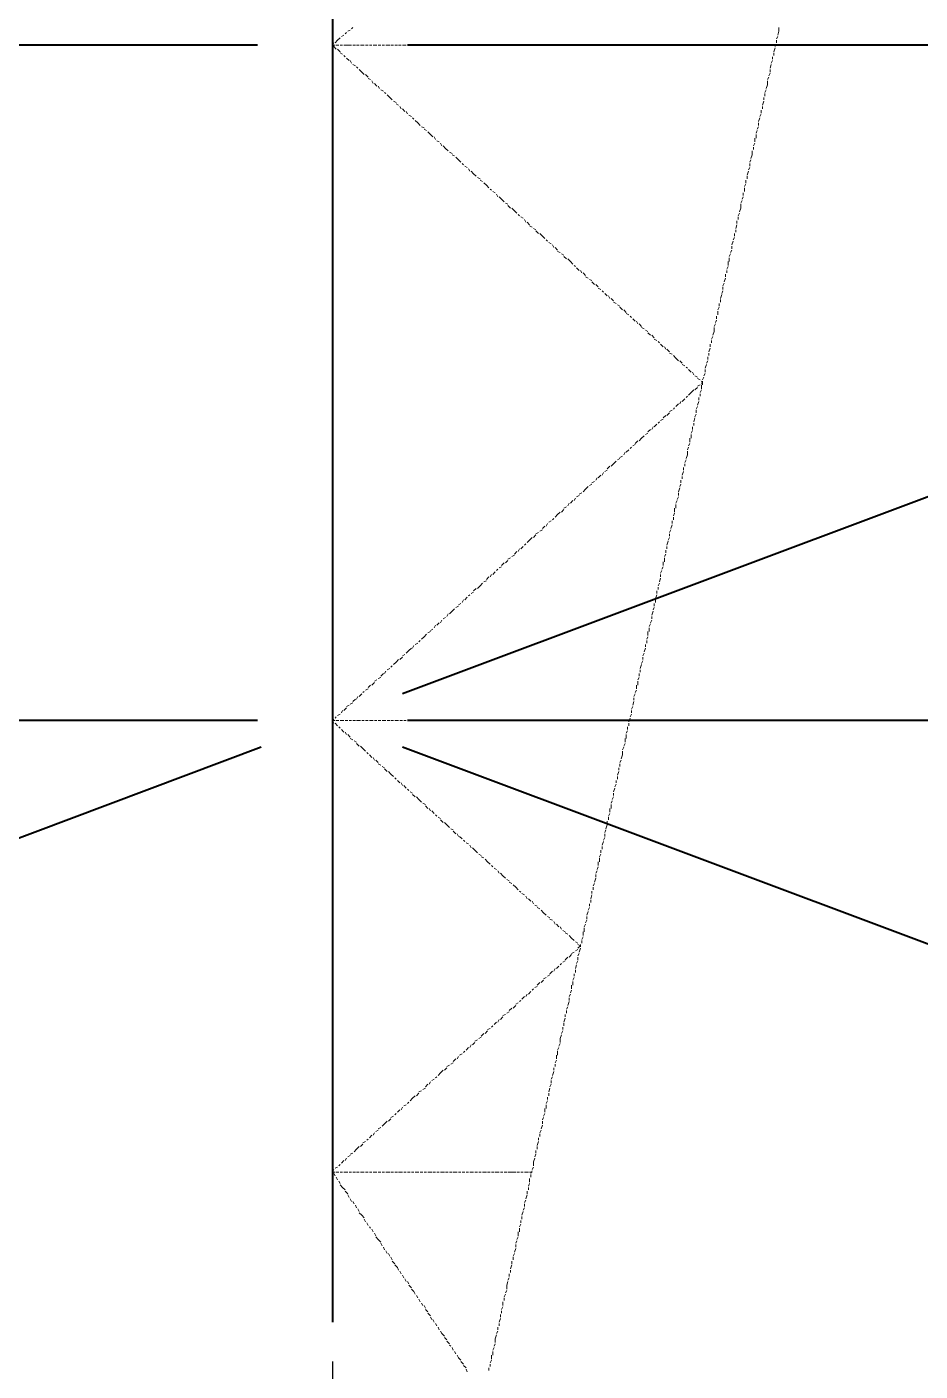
# Model space of a CAD drawing. Extents: x 0 to 604, y 0 to 420.
# Drawn here: x 344.74 to 359.6, y 309.4 to 331.78 of the extents above; entities that cross this region are included whole.
import ezdxf

# ---------------------------------------------------------------- set-up
doc = ezdxf.new("R2010")
doc.units = 0

msp = doc.modelspace()

# ---------------------------------------------------------------- linework, layer by layer
at = {"color": 7, "lineweight": 40}
for p, q in [((349.822, 397.743), (349.822, 310.219)), ((348.573, 331.47), (321.056, 331.47)), ((378.566, 331.47), (351.07, 331.47)), ((378.65, 331.047), (350.986, 320.675)), ((348.573, 320.23), (321.056, 320.23)), ((378.566, 320.23), (351.07, 320.23)), ((348.636, 319.786), (320.992, 309.414)), ((378.65, 309.414), (350.986, 319.786))]:
    msp.add_line(p, q, dxfattribs=at)
at = {"color": 7, "lineweight": 25}
for p, q in [((349.822, 333.565), (349.822, 313.563)), ((349.822, 312.081), (349.822, 311.065)), ((349.822, 309.562), (349.822, 296.164))]:
    msp.add_line(p, q, dxfattribs=at)
at = {"color": 7, "lineweight": 5}
for p, q in [((349.822, 331.809), (349.822, 331.745)), ((349.822, 331.724), (349.822, 331.682)), ((349.822, 331.661), (349.822, 331.618)), ((349.822, 331.597), (349.822, 331.533)), ((349.906, 331.555), (349.949, 331.597)), ((349.97, 331.618), (350.012, 331.639)), ((350.033, 331.661), (350.054, 331.682)), ((350.075, 331.703), (350.118, 331.724)), ((350.139, 331.745), (350.16, 331.766)), ((357.23, 331.618), (357.209, 331.576)), ((357.251, 331.703), (357.23, 331.639)), ((357.251, 331.766), (357.251, 331.703)), ((349.822, 331.47), (349.843, 331.512)), ((349.822, 331.512), (349.822, 331.47)), ((349.822, 331.47), (349.864, 331.47)), ((349.843, 331.449), (349.822, 331.47)), ((349.822, 331.449), (349.822, 331.406)), ((349.822, 331.385), (349.822, 331.343)), ((349.885, 331.406), (349.843, 331.449)), ((349.864, 331.512), (349.906, 331.555)), ((349.885, 331.47), (349.927, 331.47)), ((349.949, 331.364), (349.906, 331.406)), ((349.949, 331.47), (349.991, 331.47)), ((350.012, 331.47), (350.075, 331.47)), ((350.075, 331.47), (350.139, 331.47)), ((350.16, 331.47), (350.202, 331.47)), ((350.224, 331.47), (350.266, 331.47)), ((350.287, 331.47), (350.351, 331.47)), ((350.372, 331.47), (350.414, 331.47)), ((350.435, 331.47), (350.478, 331.47)), ((350.499, 331.47), (350.562, 331.47)), ((350.584, 331.47), (350.626, 331.47)), ((350.647, 331.47), (350.689, 331.47)), ((350.711, 331.47), (350.774, 331.47)), ((350.795, 331.47), (350.837, 331.47)), ((350.859, 331.47), (350.901, 331.47)), ((350.922, 331.47), (350.964, 331.47)), ((350.986, 331.47), (351.049, 331.47)), ((351.07, 331.47), (351.113, 331.47)), ((351.134, 331.47), (351.176, 331.47)), ((351.197, 331.47), (351.261, 331.47)), ((351.282, 331.47), (351.324, 331.47)), ((351.346, 331.47), (351.388, 331.47)), ((351.409, 331.47), (351.473, 331.47)), ((351.494, 331.47), (351.536, 331.47)), ((351.557, 331.47), (351.599, 331.47)), ((351.621, 331.47), (351.684, 331.47)), ((351.705, 331.47), (351.748, 331.47)), ((351.769, 331.47), (351.811, 331.47)), ((351.832, 331.47), (351.875, 331.47)), ((351.896, 331.47), (351.959, 331.47)), ((351.98, 331.47), (352.023, 331.47)), ((352.044, 331.47), (352.086, 331.47)), ((352.108, 331.47), (352.171, 331.47)), ((352.192, 331.47), (352.235, 331.47)), ((352.256, 331.47), (352.298, 331.47)), ((352.319, 331.47), (352.383, 331.47)), ((352.404, 331.47), (352.446, 331.47)), ((352.467, 331.47), (352.51, 331.47)), ((352.531, 331.47), (352.594, 331.47)), ((352.594, 331.47), (352.658, 331.47)), ((352.679, 331.47), (352.721, 331.47)), ((352.742, 331.47), (352.785, 331.47)), ((352.806, 331.47), (352.87, 331.47)), ((352.891, 331.47), (352.933, 331.47)), ((352.954, 331.47), (352.997, 331.47)), ((353.018, 331.47), (353.081, 331.47)), ((353.102, 331.47), (353.145, 331.47)), ((353.166, 331.47), (353.208, 331.47)), ((353.229, 331.47), (353.293, 331.47)), ((353.314, 331.47), (353.356, 331.47)), ((353.377, 331.47), (353.42, 331.47)), ((353.441, 331.47), (353.505, 331.47)), ((353.505, 331.47), (353.568, 331.47)), ((353.589, 331.47), (353.632, 331.47)), ((353.653, 331.47), (353.695, 331.47)), ((353.716, 331.47), (353.78, 331.47)), ((353.801, 331.47), (353.843, 331.47)), ((353.864, 331.47), (353.907, 331.47)), ((353.928, 331.47), (353.991, 331.47)), ((354.012, 331.47), (354.055, 331.47)), ((354.076, 331.47), (354.118, 331.47)), ((354.139, 331.47), (354.203, 331.47)), ((354.224, 331.47), (354.267, 331.47)), ((354.288, 331.47), (354.33, 331.47)), ((354.351, 331.47), (354.415, 331.47)), ((354.415, 331.47), (354.478, 331.47)), ((354.499, 331.47), (354.542, 331.47)), ((354.563, 331.47), (354.605, 331.47)), ((354.626, 331.47), (354.69, 331.47)), ((354.711, 331.47), (354.753, 331.47)), ((354.774, 331.47), (354.817, 331.47)), ((354.838, 331.47), (354.901, 331.47)), ((354.923, 331.47), (354.965, 331.47)), ((354.986, 331.47), (355.029, 331.47)), ((355.05, 331.47), (355.113, 331.47)), ((355.134, 331.47), (355.177, 331.47)), ((355.198, 331.47), (355.24, 331.47)), ((355.261, 331.47), (355.325, 331.47)), ((355.325, 331.47), (355.388, 331.47)), ((355.409, 331.47), (355.452, 331.47)), ((355.473, 331.47), (355.515, 331.47)), ((355.536, 331.47), (355.6, 331.47)), ((355.621, 331.47), (355.663, 331.47)), ((355.685, 331.47), (355.727, 331.47)), ((355.748, 331.47), (355.812, 331.47)), ((355.833, 331.47), (355.875, 331.47)), ((355.896, 331.47), (355.939, 331.47)), ((355.96, 331.47), (356.023, 331.47)), ((356.045, 331.47), (356.087, 331.47)), ((356.108, 331.47), (356.15, 331.47)), ((356.171, 331.47), (356.235, 331.47)), ((356.235, 331.47), (356.298, 331.47)), ((356.32, 331.47), (356.362, 331.47)), ((356.383, 331.47), (356.425, 331.47)), ((356.447, 331.47), (356.51, 331.47)), ((356.531, 331.47), (356.574, 331.47)), ((356.595, 331.47), (356.637, 331.47)), ((356.658, 331.47), (356.722, 331.47)), ((356.743, 331.47), (356.785, 331.47)), ((356.807, 331.47), (356.849, 331.47)), ((356.87, 331.47), (356.933, 331.47)), ((356.955, 331.47), (356.997, 331.47)), ((357.018, 331.47), (357.06, 331.47)), ((357.082, 331.47), (357.145, 331.47)), ((357.145, 331.47), (357.187, 331.47)), ((357.187, 331.428), (357.166, 331.364)), ((357.187, 331.491), (357.187, 331.449)), ((357.209, 331.555), (357.209, 331.512)), ((349.822, 331.322), (349.822, 331.258)), ((349.822, 331.237), (349.822, 331.195)), ((349.822, 331.174), (349.822, 331.131)), ((349.991, 331.322), (349.949, 331.343)), ((350.033, 331.279), (350.012, 331.301)), ((350.097, 331.216), (350.054, 331.258)), ((350.139, 331.174), (350.118, 331.216)), ((350.202, 331.131), (350.16, 331.152)), ((357.124, 331.152), (357.103, 331.089)), ((357.145, 331.216), (357.124, 331.174)), ((357.145, 331.279), (357.145, 331.237)), ((357.166, 331.343), (357.166, 331.301)), ((349.822, 331.11), (349.822, 331.047)), ((349.822, 331.026), (349.822, 330.983)), ((349.822, 330.962), (349.822, 330.92)), ((350.245, 331.089), (350.224, 331.11)), ((350.308, 331.026), (350.266, 331.068)), ((350.351, 330.983), (350.308, 331.026)), ((350.414, 330.941), (350.372, 330.983)), ((350.456, 330.899), (350.414, 330.92)), ((357.082, 330.941), (357.06, 330.899)), ((357.103, 331.004), (357.082, 330.962)), ((357.103, 331.068), (357.103, 331.026)), ((349.822, 330.899), (349.822, 330.835)), ((349.822, 330.814), (349.822, 330.771)), ((349.822, 330.75), (349.822, 330.708)), ((349.822, 330.687), (349.822, 330.623)), ((350.499, 330.835), (350.478, 330.877)), ((350.562, 330.793), (350.52, 330.835)), ((350.605, 330.75), (350.584, 330.793)), ((350.668, 330.708), (350.626, 330.729)), ((350.711, 330.666), (350.689, 330.687)), ((357.039, 330.729), (357.018, 330.687)), ((357.06, 330.814), (357.039, 330.75)), ((357.06, 330.877), (357.06, 330.814)), ((349.822, 330.602), (349.822, 330.56)), ((349.822, 330.539), (349.822, 330.496)), ((349.822, 330.475), (349.822, 330.433)), ((350.774, 330.602), (350.732, 330.644)), ((350.816, 330.56), (350.774, 330.602)), ((350.88, 330.517), (350.837, 330.539)), ((350.922, 330.475), (350.88, 330.496)), ((350.964, 330.412), (350.943, 330.454)), ((356.997, 330.539), (356.976, 330.475)), ((356.976, 330.454), (356.976, 330.412)), ((356.997, 330.602), (356.997, 330.56)), ((357.018, 330.666), (357.018, 330.623)), ((349.822, 330.412), (349.822, 330.348)), ((349.822, 330.327), (349.822, 330.285)), ((349.822, 330.264), (349.822, 330.221)), ((351.028, 330.369), (350.986, 330.412)), ((351.07, 330.327), (351.049, 330.369)), ((351.134, 330.285), (351.091, 330.306)), ((351.176, 330.242), (351.155, 330.264)), ((356.933, 330.264), (356.912, 330.2)), ((356.955, 330.327), (356.933, 330.285)), ((356.955, 330.39), (356.955, 330.348)), ((349.822, 330.2), (349.822, 330.137)), ((349.822, 330.115), (349.822, 330.073)), ((349.822, 330.052), (349.822, 330.009)), ((351.24, 330.179), (351.197, 330.221)), ((351.282, 330.137), (351.24, 330.179)), ((351.346, 330.094), (351.303, 330.115)), ((351.388, 330.052), (351.346, 330.073)), ((351.451, 329.988), (351.409, 330.031)), ((356.891, 330.052), (356.87, 330.009)), ((356.912, 330.115), (356.891, 330.073)), ((356.912, 330.179), (356.912, 330.137)), ((349.822, 329.988), (349.822, 329.925)), ((349.822, 329.904), (349.822, 329.861)), ((349.822, 329.84), (349.822, 329.798)), ((351.494, 329.946), (351.451, 329.988)), ((351.536, 329.904), (351.515, 329.946)), ((351.599, 329.861), (351.557, 329.882)), ((351.642, 329.798), (351.621, 329.84)), ((351.705, 329.755), (351.663, 329.798)), ((356.849, 329.84), (356.828, 329.798)), ((356.849, 329.925), (356.849, 329.861)), ((356.87, 329.988), (356.87, 329.925)), ((349.822, 329.777), (349.822, 329.713)), ((349.822, 329.692), (349.822, 329.65)), ((349.822, 329.628), (349.822, 329.586)), ((349.822, 329.565), (349.822, 329.523)), ((351.748, 329.713), (351.705, 329.755)), ((351.811, 329.671), (351.769, 329.692)), ((351.853, 329.628), (351.811, 329.65)), ((351.917, 329.565), (351.875, 329.607)), ((351.959, 329.523), (351.917, 329.565)), ((356.785, 329.565), (356.764, 329.523)), ((356.807, 329.65), (356.785, 329.586)), ((356.807, 329.713), (356.807, 329.65)), ((356.828, 329.777), (356.828, 329.734)), ((349.822, 329.502), (349.822, 329.438)), ((349.822, 329.417), (349.822, 329.375)), ((349.822, 329.353), (349.822, 329.311)), ((352.002, 329.48), (351.98, 329.502)), ((352.065, 329.438), (352.023, 329.459)), ((352.108, 329.375), (352.086, 329.417)), ((352.171, 329.332), (352.129, 329.375)), ((356.743, 329.375), (356.722, 329.311)), ((356.764, 329.438), (356.743, 329.396)), ((356.764, 329.502), (356.764, 329.459)), ((349.822, 329.29), (349.822, 329.226)), ((349.822, 329.205), (349.822, 329.163)), ((349.822, 329.142), (349.822, 329.099)), ((352.213, 329.29), (352.171, 329.332)), ((352.277, 329.247), (352.235, 329.269)), ((352.319, 329.205), (352.277, 329.226)), ((352.383, 329.142), (352.34, 329.184)), ((352.425, 329.099), (352.383, 329.142)), ((356.701, 329.163), (356.68, 329.12)), ((356.701, 329.226), (356.701, 329.184)), ((356.722, 329.29), (356.722, 329.247)), ((349.822, 329.078), (349.822, 329.015)), ((349.822, 328.993), (349.822, 328.951)), ((349.822, 328.93), (349.822, 328.888)), ((352.467, 329.057), (352.446, 329.078)), ((352.531, 329.015), (352.488, 329.036)), ((352.573, 328.951), (352.552, 328.993)), ((352.637, 328.909), (352.594, 328.951)), ((352.679, 328.866), (352.637, 328.909)), ((356.637, 328.888), (356.616, 328.845)), ((356.658, 328.951), (356.637, 328.909)), ((356.658, 329.015), (356.658, 328.972)), ((356.68, 329.099), (356.68, 329.036)), ((349.822, 328.866), (349.822, 328.803)), ((349.822, 328.782), (349.822, 328.74)), ((349.822, 328.718), (349.822, 328.676)), ((352.742, 328.824), (352.7, 328.845)), ((352.785, 328.761), (352.742, 328.803)), ((352.848, 328.718), (352.806, 328.761)), ((352.891, 328.676), (352.848, 328.718)), ((356.595, 328.676), (356.574, 328.634)), ((356.616, 328.761), (356.595, 328.697)), ((356.616, 328.824), (356.616, 328.761)), ((349.822, 328.655), (349.822, 328.613)), ((349.822, 328.591), (349.822, 328.528)), ((349.822, 328.507), (349.822, 328.464)), ((349.822, 328.443), (349.822, 328.401)), ((352.933, 328.634), (352.912, 328.655)), ((352.997, 328.591), (352.954, 328.613)), ((353.039, 328.528), (353.018, 328.57)), ((353.102, 328.485), (353.06, 328.528)), ((353.145, 328.443), (353.102, 328.464)), ((356.553, 328.485), (356.531, 328.422)), ((356.553, 328.549), (356.553, 328.507)), ((356.574, 328.613), (356.574, 328.57)), ((349.822, 328.38), (349.822, 328.316)), ((349.822, 328.295), (349.822, 328.253)), ((349.822, 328.231), (349.822, 328.189)), ((353.208, 328.401), (353.166, 328.422)), ((353.25, 328.337), (353.208, 328.38)), ((353.314, 328.295), (353.272, 328.337)), ((353.356, 328.253), (353.314, 328.295)), ((353.399, 328.21), (353.377, 328.231)), ((356.51, 328.274), (356.489, 328.231)), ((356.51, 328.337), (356.51, 328.295)), ((356.531, 328.401), (356.531, 328.358)), ((349.822, 328.168), (349.822, 328.104)), ((349.822, 328.083), (349.822, 328.041)), ((349.822, 328.02), (349.822, 327.978)), ((353.462, 328.168), (353.42, 328.189)), ((353.505, 328.104), (353.483, 328.147)), ((353.568, 328.062), (353.526, 328.104)), ((353.61, 328.02), (353.568, 328.041)), ((353.674, 327.978), (353.632, 327.999)), ((356.447, 327.999), (356.425, 327.956)), ((356.468, 328.062), (356.447, 328.02)), ((356.489, 328.21), (356.468, 328.147)), ((356.468, 328.126), (356.468, 328.083)), ((349.822, 327.956), (349.822, 327.893)), ((349.822, 327.872), (349.822, 327.829)), ((349.822, 327.808), (349.822, 327.766)), ((353.716, 327.914), (353.674, 327.956)), ((353.78, 327.872), (353.737, 327.914)), ((353.822, 327.829), (353.78, 327.872)), ((353.864, 327.787), (353.843, 327.808)), ((356.404, 327.787), (356.383, 327.745)), ((356.404, 327.872), (356.404, 327.808)), ((356.425, 327.935), (356.425, 327.872)), ((349.822, 327.745), (349.822, 327.702)), ((349.822, 327.681), (349.822, 327.618)), ((349.822, 327.596), (349.822, 327.554)), ((353.928, 327.724), (353.885, 327.766)), ((353.97, 327.681), (353.949, 327.724)), ((354.034, 327.639), (353.991, 327.681)), ((354.076, 327.596), (354.034, 327.618)), ((354.139, 327.554), (354.097, 327.575)), ((356.362, 327.596), (356.341, 327.533)), ((356.362, 327.66), (356.362, 327.618)), ((356.383, 327.724), (356.383, 327.681)), ((349.822, 327.533), (349.822, 327.491)), ((349.822, 327.469), (349.822, 327.406)), ((349.822, 327.385), (349.822, 327.342)), ((349.822, 327.321), (349.822, 327.279)), ((354.182, 327.491), (354.139, 327.533)), ((354.245, 327.448), (354.203, 327.491)), ((354.288, 327.406), (354.245, 327.427)), ((354.33, 327.364), (354.309, 327.385)), ((354.394, 327.3), (354.351, 327.342)), ((356.298, 327.321), (356.277, 327.258)), ((356.32, 327.385), (356.298, 327.342)), ((356.341, 327.512), (356.32, 327.469)), ((356.32, 327.448), (356.32, 327.406)), ((349.822, 327.258), (349.822, 327.194)), ((349.822, 327.173), (349.822, 327.131)), ((349.822, 327.11), (349.822, 327.067)), ((354.436, 327.258), (354.415, 327.3)), ((354.499, 327.216), (354.457, 327.258)), ((354.542, 327.173), (354.499, 327.194)), ((354.605, 327.131), (354.563, 327.152)), ((354.647, 327.067), (354.605, 327.11)), ((356.256, 327.11), (356.235, 327.067)), ((356.256, 327.173), (356.256, 327.131)), ((356.277, 327.237), (356.277, 327.194)), ((349.822, 327.046), (349.822, 326.983)), ((349.822, 326.961), (349.822, 326.919)), ((349.822, 326.898), (349.822, 326.856)), ((354.711, 327.025), (354.669, 327.067)), ((354.753, 326.983), (354.711, 327.004)), ((354.796, 326.94), (354.774, 326.961)), ((354.859, 326.877), (354.817, 326.919)), ((354.901, 326.834), (354.88, 326.877)), ((356.214, 326.898), (356.193, 326.856)), ((356.214, 326.961), (356.214, 326.919)), ((356.235, 327.046), (356.235, 326.983)), ((349.822, 326.834), (349.822, 326.792)), ((349.822, 326.771), (349.822, 326.707)), ((349.822, 326.686), (349.822, 326.644)), ((354.965, 326.792), (354.923, 326.834)), ((355.007, 326.75), (354.965, 326.771)), ((355.071, 326.707), (355.029, 326.729)), ((355.113, 326.644), (355.071, 326.686)), ((356.171, 326.707), (356.15, 326.644)), ((356.193, 326.834), (356.171, 326.792)), ((356.171, 326.771), (356.171, 326.707)), ((349.822, 326.623), (349.822, 326.58)), ((349.822, 326.559), (349.822, 326.496)), ((349.822, 326.475), (349.822, 326.432)), ((355.177, 326.602), (355.134, 326.644)), ((355.219, 326.559), (355.177, 326.58)), ((355.261, 326.517), (355.24, 326.538)), ((355.325, 326.454), (355.282, 326.496)), ((355.367, 326.411), (355.346, 326.454)), ((356.108, 326.432), (356.087, 326.369)), ((356.108, 326.496), (356.108, 326.454)), ((356.15, 326.623), (356.129, 326.58)), ((356.129, 326.559), (356.129, 326.517)), ((349.822, 326.411), (349.822, 326.369)), ((349.822, 326.348), (349.822, 326.284)), ((349.822, 326.263), (349.822, 326.221)), ((355.431, 326.369), (355.388, 326.411)), ((355.473, 326.327), (355.431, 326.348)), ((355.536, 326.263), (355.494, 326.305)), ((355.579, 326.221), (355.536, 326.263)), ((355.642, 326.178), (355.6, 326.221)), ((356.066, 326.221), (356.045, 326.178)), ((356.066, 326.284), (356.066, 326.242)), ((356.087, 326.348), (356.087, 326.305)), ((349.822, 326.199), (349.822, 326.157)), ((349.822, 326.136), (349.822, 326.072)), ((349.822, 326.051), (349.822, 326.009)), ((349.822, 325.988), (349.822, 325.945)), ((355.685, 326.136), (355.642, 326.157)), ((355.727, 326.094), (355.706, 326.115)), ((355.791, 326.03), (355.748, 326.072)), ((355.833, 325.988), (355.812, 326.03)), ((356.023, 326.009), (356.002, 325.967)), ((356.045, 326.157), (356.023, 326.094)), ((356.023, 326.072), (356.023, 326.03)), ((349.822, 325.924), (349.822, 325.882)), ((349.822, 325.861), (349.822, 325.797)), ((349.822, 325.776), (349.822, 325.734)), ((355.896, 325.945), (355.854, 325.967)), ((355.854, 325.734), (355.896, 325.776)), ((355.939, 325.903), (355.896, 325.924)), ((355.896, 325.797), (355.939, 325.818)), ((355.981, 325.861), (355.96, 325.882)), ((355.96, 325.84), (355.981, 325.861)), ((355.96, 325.818), (355.96, 325.755)), ((356.002, 325.945), (355.981, 325.903)), ((355.981, 325.882), (355.981, 325.818)), ((349.822, 325.713), (349.822, 325.67)), ((349.822, 325.649), (349.822, 325.586)), ((349.822, 325.565), (349.822, 325.522)), ((355.6, 325.501), (355.621, 325.543)), ((355.642, 325.543), (355.685, 325.586)), ((355.706, 325.607), (355.727, 325.628)), ((355.748, 325.649), (355.791, 325.692)), ((355.791, 325.692), (355.833, 325.734)), ((355.918, 325.543), (355.896, 325.48)), ((355.918, 325.607), (355.918, 325.565)), ((355.96, 325.734), (355.939, 325.692)), ((355.939, 325.67), (355.939, 325.628)), ((349.822, 325.501), (349.822, 325.459)), ((349.822, 325.437), (349.822, 325.374)), ((349.822, 325.353), (349.822, 325.31)), ((355.325, 325.268), (355.367, 325.31)), ((355.388, 325.31), (355.431, 325.353)), ((355.431, 325.374), (355.473, 325.395)), ((355.494, 325.416), (355.515, 325.437)), ((355.536, 325.459), (355.579, 325.501)), ((355.875, 325.332), (355.854, 325.289)), ((355.896, 325.459), (355.875, 325.416)), ((355.875, 325.395), (355.875, 325.353)), ((349.822, 325.289), (349.822, 325.247)), ((349.822, 325.226), (349.822, 325.162)), ((349.822, 325.141), (349.822, 325.099)), ((355.134, 325.078), (355.156, 325.12)), ((355.177, 325.12), (355.219, 325.162)), ((355.24, 325.183), (355.261, 325.205)), ((355.282, 325.226), (355.325, 325.247)), ((355.812, 325.12), (355.812, 325.078)), ((355.854, 325.268), (355.833, 325.205)), ((355.833, 325.183), (355.833, 325.141)), ((349.822, 325.078), (349.822, 325.035)), ((349.822, 325.014), (349.822, 324.972)), ((349.822, 324.951), (349.822, 324.887)), ((349.822, 324.866), (349.822, 324.824)), ((354.859, 324.845), (354.901, 324.887)), ((354.923, 324.887), (354.965, 324.93)), ((354.965, 324.93), (355.007, 324.972)), ((355.029, 324.993), (355.071, 325.014)), ((355.071, 325.035), (355.113, 325.078)), ((355.769, 324.93), (355.769, 324.866)), ((355.812, 325.057), (355.791, 325.014)), ((355.791, 324.993), (355.791, 324.93)), ((349.822, 324.803), (349.822, 324.76)), ((349.822, 324.739), (349.822, 324.675)), ((349.822, 324.654), (349.822, 324.612)), ((354.669, 324.654), (354.69, 324.697)), ((354.711, 324.697), (354.753, 324.739)), ((354.774, 324.76), (354.796, 324.781)), ((354.817, 324.803), (354.859, 324.824)), ((355.727, 324.654), (355.706, 324.591)), ((355.748, 324.781), (355.727, 324.739)), ((355.727, 324.718), (355.727, 324.654)), ((355.769, 324.845), (355.748, 324.803)), ((349.822, 324.591), (349.822, 324.548)), ((349.822, 324.527), (349.822, 324.464)), ((349.822, 324.443), (349.822, 324.4)), ((354.394, 324.421), (354.436, 324.464)), ((354.457, 324.464), (354.499, 324.506)), ((354.499, 324.506), (354.542, 324.548)), ((354.563, 324.57), (354.605, 324.591)), ((354.605, 324.612), (354.647, 324.633)), ((355.663, 324.443), (355.663, 324.4)), ((355.706, 324.57), (355.685, 324.527)), ((355.685, 324.506), (355.685, 324.464)), ((349.822, 324.379), (349.822, 324.337)), ((349.822, 324.316), (349.822, 324.252)), ((349.822, 324.231), (349.822, 324.189)), ((354.139, 324.189), (354.182, 324.21)), ((354.203, 324.231), (354.224, 324.273)), ((354.245, 324.273), (354.288, 324.316)), ((354.309, 324.316), (354.33, 324.358)), ((354.351, 324.379), (354.394, 324.4)), ((355.621, 324.231), (355.621, 324.189)), ((355.663, 324.379), (355.642, 324.316)), ((355.642, 324.295), (355.642, 324.252)), ((349.822, 324.168), (349.822, 324.125)), ((349.822, 324.104), (349.822, 324.062)), ((349.822, 324.041), (349.822, 323.977)), ((353.885, 323.956), (353.928, 323.977)), ((353.928, 323.998), (353.97, 324.019)), ((353.991, 324.041), (354.034, 324.083)), ((354.034, 324.083), (354.076, 324.125)), ((354.097, 324.146), (354.139, 324.168)), ((355.6, 324.104), (355.579, 324.041)), ((355.579, 324.019), (355.579, 323.977)), ((355.621, 324.168), (355.6, 324.125)), ((349.822, 323.956), (349.822, 323.913)), ((349.822, 323.892), (349.822, 323.85)), ((349.822, 323.829), (349.822, 323.765)), ((349.822, 323.744), (349.822, 323.702)), ((353.632, 323.702), (353.674, 323.744)), ((353.674, 323.765), (353.716, 323.786)), ((353.737, 323.808), (353.759, 323.85)), ((353.78, 323.85), (353.822, 323.892)), ((353.843, 323.892), (353.864, 323.935)), ((355.515, 323.765), (355.515, 323.702)), ((355.558, 323.892), (355.536, 323.85)), ((355.536, 323.829), (355.536, 323.765)), ((355.579, 323.956), (355.558, 323.913)), ((349.822, 323.681), (349.822, 323.638)), ((349.822, 323.617), (349.822, 323.554)), ((349.822, 323.533), (349.822, 323.49)), ((353.42, 323.533), (353.462, 323.554)), ((353.483, 323.575), (353.505, 323.596)), ((353.526, 323.617), (353.568, 323.659)), ((353.568, 323.659), (353.61, 323.702)), ((355.473, 323.554), (355.473, 323.511)), ((355.515, 323.681), (355.494, 323.638)), ((355.494, 323.617), (355.494, 323.575)), ((349.822, 323.469), (349.822, 323.427)), ((349.822, 323.406), (349.822, 323.342)), ((349.822, 323.321), (349.822, 323.279)), ((353.166, 323.279), (353.208, 323.321)), ((353.208, 323.342), (353.25, 323.363)), ((353.272, 323.384), (353.314, 323.406)), ((353.314, 323.427), (353.356, 323.469)), ((353.377, 323.469), (353.399, 323.511)), ((355.452, 323.406), (355.431, 323.363)), ((355.431, 323.342), (355.431, 323.3)), ((355.473, 323.49), (355.452, 323.427)), ((349.822, 323.257), (349.822, 323.215)), ((349.822, 323.194), (349.822, 323.151)), ((349.822, 323.13), (349.822, 323.067)), ((352.912, 323.046), (352.933, 323.088)), ((352.954, 323.088), (352.997, 323.13)), ((353.018, 323.151), (353.039, 323.173)), ((353.06, 323.194), (353.102, 323.236)), ((353.102, 323.236), (353.145, 323.279)), ((355.409, 323.215), (355.388, 323.151)), ((355.388, 323.13), (355.388, 323.088)), ((355.431, 323.279), (355.409, 323.236)), ((349.822, 323.046), (349.822, 323.003)), ((349.822, 322.982), (349.822, 322.94)), ((349.822, 322.919), (349.822, 322.855)), ((352.637, 322.813), (352.679, 322.855)), ((352.7, 322.855), (352.742, 322.897)), ((352.742, 322.919), (352.785, 322.94)), ((352.806, 322.961), (352.848, 322.982)), ((352.848, 323.003), (352.891, 323.046)), ((355.325, 322.876), (355.325, 322.813)), ((355.367, 323.003), (355.346, 322.961)), ((355.346, 322.94), (355.346, 322.876)), ((355.367, 323.067), (355.367, 323.024)), ((349.822, 322.834), (349.822, 322.792)), ((349.822, 322.771), (349.822, 322.728)), ((349.822, 322.707), (349.822, 322.644)), ((349.822, 322.622), (349.822, 322.58)), ((352.383, 322.58), (352.425, 322.622)), ((352.446, 322.622), (352.467, 322.665)), ((352.488, 322.665), (352.531, 322.707)), ((352.552, 322.728), (352.573, 322.749)), ((352.594, 322.771), (352.637, 322.792)), ((355.304, 322.728), (355.282, 322.686)), ((355.282, 322.665), (355.282, 322.622)), ((355.325, 322.792), (355.304, 322.749)), ((349.822, 322.559), (349.822, 322.517)), ((349.822, 322.495), (349.822, 322.432)), ((349.822, 322.411), (349.822, 322.368)), ((352.171, 322.389), (352.213, 322.432)), ((352.235, 322.432), (352.277, 322.474)), ((352.277, 322.474), (352.319, 322.517)), ((352.34, 322.538), (352.383, 322.559)), ((355.261, 322.517), (355.24, 322.474)), ((355.24, 322.453), (355.24, 322.411)), ((355.282, 322.601), (355.261, 322.538)), ((349.822, 322.347), (349.822, 322.305)), ((349.822, 322.284), (349.822, 322.241)), ((349.822, 322.22), (349.822, 322.157)), ((351.917, 322.157), (351.959, 322.178)), ((351.98, 322.199), (352.002, 322.241)), ((352.023, 322.241), (352.065, 322.284)), ((352.086, 322.305), (352.108, 322.326)), ((352.129, 322.347), (352.171, 322.368)), ((355.177, 322.178), (355.177, 322.135)), ((355.219, 322.326), (355.198, 322.262)), ((355.198, 322.241), (355.198, 322.199)), ((355.219, 322.389), (355.219, 322.347)), ((349.822, 322.135), (349.822, 322.093)), ((349.822, 322.072), (349.822, 322.03)), ((349.822, 322.009), (349.822, 321.945)), ((351.726, 321.966), (351.748, 322.009)), ((351.769, 322.009), (351.811, 322.051)), ((351.811, 322.051), (351.853, 322.093)), ((351.875, 322.114), (351.917, 322.135)), ((355.156, 322.051), (355.134, 321.987)), ((355.134, 321.966), (355.134, 321.924)), ((355.177, 322.114), (355.156, 322.072)), ((349.822, 321.924), (349.822, 321.882)), ((349.822, 321.86), (349.822, 321.818)), ((349.822, 321.797), (349.822, 321.733)), ((351.451, 321.733), (351.494, 321.755)), ((351.515, 321.776), (351.536, 321.818)), ((351.557, 321.818), (351.599, 321.86)), ((351.621, 321.86), (351.642, 321.903)), ((351.663, 321.924), (351.705, 321.945)), ((355.113, 321.839), (355.092, 321.797)), ((355.092, 321.776), (355.092, 321.712)), ((355.134, 321.903), (355.113, 321.86)), ((349.822, 321.712), (349.822, 321.67)), ((349.822, 321.649), (349.822, 321.606)), ((349.822, 321.585), (349.822, 321.522)), ((351.197, 321.5), (351.24, 321.522)), ((351.261, 321.543), (351.282, 321.564)), ((351.303, 321.585), (351.346, 321.627)), ((351.346, 321.627), (351.388, 321.67)), ((351.409, 321.691), (351.451, 321.712)), ((355.071, 321.627), (355.05, 321.585)), ((355.05, 321.564), (355.05, 321.522)), ((355.071, 321.712), (355.071, 321.649)), ((349.822, 321.5), (349.822, 321.458)), ((349.822, 321.437), (349.822, 321.395)), ((349.822, 321.373), (349.822, 321.331)), ((349.822, 321.31), (349.822, 321.247)), ((350.943, 321.247), (350.986, 321.289)), ((350.986, 321.31), (351.028, 321.331)), ((351.049, 321.352), (351.091, 321.395)), ((351.091, 321.395), (351.134, 321.437)), ((351.155, 321.437), (351.176, 321.479)), ((355.007, 321.352), (354.986, 321.31)), ((354.986, 321.289), (354.986, 321.247)), ((355.029, 321.437), (355.007, 321.373)), ((355.029, 321.5), (355.029, 321.458)), ((349.822, 321.225), (349.822, 321.183)), ((349.822, 321.162), (349.822, 321.12)), ((349.822, 321.098), (349.822, 321.035)), ((350.689, 321.014), (350.711, 321.056)), ((350.732, 321.077), (350.774, 321.098)), ((350.795, 321.12), (350.816, 321.141)), ((350.837, 321.162), (350.88, 321.204)), ((350.88, 321.204), (350.922, 321.247)), ((354.965, 321.162), (354.944, 321.098)), ((354.944, 321.077), (354.944, 321.035)), ((354.986, 321.225), (354.965, 321.183)), ((349.822, 321.014), (349.822, 320.971)), ((349.822, 320.95), (349.822, 320.908)), ((349.822, 320.887), (349.822, 320.823)), ((350.478, 320.823), (350.52, 320.865)), ((350.52, 320.887), (350.562, 320.908)), ((350.584, 320.929), (350.626, 320.95)), ((350.626, 320.971), (350.668, 321.014)), ((354.923, 320.95), (354.901, 320.908)), ((354.901, 320.887), (354.901, 320.823)), ((354.923, 321.014), (354.923, 320.971)), ((349.822, 320.802), (349.822, 320.76)), ((349.822, 320.738), (349.822, 320.696)), ((349.822, 320.675), (349.822, 320.611)), ((350.224, 320.59), (350.245, 320.633)), ((350.266, 320.633), (350.308, 320.675)), ((350.329, 320.696), (350.351, 320.717)), ((350.372, 320.738), (350.414, 320.76)), ((350.414, 320.781), (350.456, 320.823)), ((354.859, 320.675), (354.838, 320.633)), ((354.838, 320.611), (354.838, 320.569)), ((354.88, 320.738), (354.859, 320.696)), ((354.88, 320.823), (354.88, 320.76)), ((349.822, 320.59), (349.822, 320.548)), ((349.822, 320.527), (349.822, 320.485)), ((349.822, 320.463), (349.822, 320.421)), ((349.822, 320.4), (349.822, 320.336)), ((349.97, 320.358), (349.991, 320.4)), ((350.012, 320.4), (350.054, 320.442)), ((350.054, 320.463), (350.097, 320.485)), ((350.118, 320.506), (350.16, 320.527)), ((350.16, 320.548), (350.202, 320.59)), ((354.817, 320.463), (354.796, 320.421)), ((354.796, 320.4), (354.796, 320.358)), ((354.838, 320.548), (354.817, 320.485)), ((349.822, 320.315), (349.822, 320.273)), ((349.822, 320.23), (349.843, 320.252)), ((349.822, 320.252), (349.822, 320.209)), ((349.822, 320.23), (349.864, 320.23)), ((349.843, 320.188), (349.822, 320.23)), ((349.822, 320.188), (349.822, 320.125)), ((349.864, 320.273), (349.885, 320.294)), ((349.906, 320.146), (349.864, 320.188)), ((349.885, 320.23), (349.927, 320.23)), ((349.906, 320.315), (349.949, 320.336)), ((349.949, 320.23), (350.012, 320.23)), ((350.033, 320.23), (350.075, 320.23)), ((350.097, 320.23), (350.139, 320.23)), ((350.16, 320.23), (350.202, 320.23)), ((350.224, 320.23), (350.287, 320.23)), ((350.308, 320.23), (350.351, 320.23)), ((350.372, 320.23), (350.414, 320.23)), ((350.435, 320.23), (350.499, 320.23)), ((350.52, 320.23), (350.562, 320.23)), ((350.584, 320.23), (350.626, 320.23)), ((350.647, 320.23), (350.711, 320.23)), ((350.732, 320.23), (350.774, 320.23)), ((350.795, 320.23), (350.837, 320.23)), ((350.859, 320.23), (350.922, 320.23)), ((350.943, 320.23), (350.986, 320.23)), ((351.007, 320.23), (351.049, 320.23)), ((351.07, 320.23), (351.113, 320.23)), ((351.134, 320.23), (351.197, 320.23)), ((351.218, 320.23), (351.261, 320.23)), ((351.282, 320.23), (351.324, 320.23)), ((351.346, 320.23), (351.409, 320.23)), ((351.43, 320.23), (351.473, 320.23)), ((351.494, 320.23), (351.536, 320.23)), ((351.557, 320.23), (351.621, 320.23)), ((351.642, 320.23), (351.684, 320.23)), ((351.705, 320.23), (351.748, 320.23)), ((351.769, 320.23), (351.832, 320.23)), ((351.832, 320.23), (351.896, 320.23)), ((351.917, 320.23), (351.959, 320.23)), ((351.98, 320.23), (352.023, 320.23)), ((352.044, 320.23), (352.108, 320.23)), ((352.129, 320.23), (352.171, 320.23)), ((352.192, 320.23), (352.235, 320.23)), ((352.256, 320.23), (352.319, 320.23)), ((352.34, 320.23), (352.383, 320.23)), ((352.404, 320.23), (352.446, 320.23)), ((352.467, 320.23), (352.531, 320.23)), ((352.552, 320.23), (352.594, 320.23)), ((352.615, 320.23), (352.658, 320.23)), ((352.679, 320.23), (352.742, 320.23)), ((352.742, 320.23), (352.806, 320.23)), ((352.827, 320.23), (352.87, 320.23)), ((352.891, 320.23), (352.933, 320.23)), ((352.954, 320.23), (353.018, 320.23)), ((353.039, 320.23), (353.081, 320.23)), ((353.102, 320.23), (353.145, 320.23)), ((353.166, 320.23), (353.229, 320.23)), ((353.25, 320.23), (353.293, 320.23)), ((353.314, 320.23), (353.356, 320.23)), ((353.377, 320.23), (353.441, 320.23)), ((353.462, 320.23), (353.505, 320.23)), ((353.526, 320.23), (353.568, 320.23)), ((353.589, 320.23), (353.653, 320.23)), ((353.653, 320.23), (353.716, 320.23)), ((353.737, 320.23), (353.78, 320.23)), ((353.801, 320.23), (353.843, 320.23)), ((353.864, 320.23), (353.928, 320.23)), ((353.949, 320.23), (353.991, 320.23)), ((354.012, 320.23), (354.055, 320.23)), ((354.076, 320.23), (354.139, 320.23)), ((354.161, 320.23), (354.203, 320.23)), ((354.224, 320.23), (354.267, 320.23)), ((354.288, 320.23), (354.351, 320.23)), ((354.372, 320.23), (354.415, 320.23)), ((354.436, 320.23), (354.478, 320.23)), ((354.499, 320.23), (354.563, 320.23)), ((354.563, 320.23), (354.626, 320.23)), ((354.647, 320.23), (354.69, 320.23)), ((354.711, 320.23), (354.753, 320.23)), ((354.774, 320.273), (354.753, 320.209)), ((354.753, 320.188), (354.753, 320.146)), ((354.796, 320.336), (354.774, 320.294)), ((349.822, 320.103), (349.822, 320.061)), ((349.822, 320.04), (349.822, 319.998)), ((349.822, 319.976), (349.822, 319.913)), ((349.949, 320.103), (349.927, 320.125)), ((350.012, 320.04), (349.97, 320.082)), ((350.054, 319.998), (350.033, 320.04)), ((350.118, 319.955), (350.075, 319.998)), ((354.732, 320.061), (354.711, 320.019)), ((354.711, 319.998), (354.711, 319.934)), ((354.732, 320.125), (354.732, 320.082)), ((349.822, 319.892), (349.822, 319.849)), ((349.822, 319.828), (349.822, 319.786)), ((349.822, 319.765), (349.822, 319.701)), ((350.16, 319.913), (350.118, 319.934)), ((350.224, 319.871), (350.181, 319.892)), ((350.266, 319.807), (350.224, 319.849)), ((350.329, 319.765), (350.287, 319.807)), ((350.372, 319.723), (350.329, 319.765)), ((354.669, 319.786), (354.647, 319.744)), ((354.647, 319.723), (354.647, 319.659)), ((354.69, 319.849), (354.669, 319.807)), ((354.69, 319.934), (354.69, 319.871)), ((349.822, 319.68), (349.822, 319.638)), ((349.822, 319.617), (349.822, 319.574)), ((349.822, 319.553), (349.822, 319.511)), ((349.822, 319.49), (349.822, 319.426)), ((350.414, 319.68), (350.393, 319.701)), ((350.478, 319.617), (350.435, 319.659)), ((350.52, 319.574), (350.499, 319.617)), ((350.584, 319.532), (350.541, 319.574)), ((350.626, 319.49), (350.584, 319.511)), ((354.626, 319.574), (354.605, 319.532)), ((354.605, 319.511), (354.605, 319.468)), ((354.647, 319.659), (354.626, 319.596)), ((349.822, 319.405), (349.822, 319.363)), ((349.822, 319.341), (349.822, 319.299)), ((349.822, 319.278), (349.822, 319.214)), ((350.689, 319.447), (350.647, 319.468)), ((350.732, 319.384), (350.689, 319.426)), ((350.795, 319.341), (350.753, 319.384)), ((350.837, 319.299), (350.795, 319.341)), ((350.88, 319.257), (350.859, 319.278)), ((354.584, 319.384), (354.563, 319.32)), ((354.563, 319.299), (354.563, 319.257)), ((354.584, 319.447), (354.584, 319.405)), ((349.822, 319.193), (349.822, 319.151)), ((349.822, 319.13), (349.822, 319.087)), ((349.822, 319.066), (349.822, 319.003)), ((350.943, 319.193), (350.901, 319.236)), ((350.986, 319.151), (350.964, 319.193)), ((351.049, 319.109), (351.007, 319.151)), ((351.091, 319.066), (351.07, 319.087)), ((351.155, 319.024), (351.113, 319.045)), ((354.521, 319.109), (354.499, 319.045)), ((354.542, 319.172), (354.521, 319.13)), ((354.542, 319.236), (354.542, 319.193)), ((349.822, 318.982), (349.822, 318.939)), ((349.822, 318.918), (349.822, 318.876)), ((349.822, 318.855), (349.822, 318.791)), ((351.197, 318.961), (351.155, 319.003)), ((351.261, 318.918), (351.218, 318.961)), ((351.303, 318.876), (351.261, 318.918)), ((351.367, 318.834), (351.324, 318.855)), ((354.478, 318.897), (354.457, 318.855)), ((354.457, 318.834), (354.457, 318.77)), ((354.499, 318.961), (354.478, 318.918)), ((354.499, 319.024), (354.499, 318.982)), ((349.822, 318.77), (349.822, 318.728)), ((349.822, 318.706), (349.822, 318.664)), ((349.822, 318.643), (349.822, 318.601)), ((351.409, 318.77), (351.367, 318.812)), ((351.451, 318.728), (351.43, 318.77)), ((351.515, 318.685), (351.473, 318.728)), ((351.557, 318.643), (351.536, 318.664)), ((351.621, 318.601), (351.578, 318.622)), ((354.436, 318.685), (354.415, 318.643)), ((354.415, 318.622), (354.415, 318.579)), ((354.436, 318.77), (354.436, 318.706)), ((349.822, 318.579), (349.822, 318.516)), ((349.822, 318.495), (349.822, 318.452)), ((349.822, 318.431), (349.822, 318.389)), ((351.663, 318.537), (351.621, 318.579)), ((351.726, 318.495), (351.684, 318.537)), ((351.769, 318.452), (351.726, 318.495)), ((351.832, 318.41), (351.79, 318.431)), ((351.875, 318.347), (351.832, 318.389)), ((354.372, 318.41), (354.351, 318.368)), ((354.394, 318.495), (354.372, 318.431)), ((354.394, 318.558), (354.394, 318.516)), ((349.822, 318.368), (349.822, 318.304)), ((349.822, 318.283), (349.822, 318.241)), ((349.822, 318.22), (349.822, 318.177)), ((349.822, 318.156), (349.822, 318.093)), ((351.917, 318.304), (351.896, 318.347)), ((351.98, 318.262), (351.938, 318.304)), ((352.023, 318.22), (352.002, 318.241)), ((352.086, 318.177), (352.044, 318.199)), ((352.129, 318.114), (352.108, 318.156)), ((354.33, 318.22), (354.309, 318.156)), ((354.351, 318.283), (354.33, 318.241)), ((354.351, 318.347), (354.351, 318.304)), ((349.822, 318.072), (349.822, 318.029)), ((349.822, 318.008), (349.822, 317.966)), ((349.822, 317.944), (349.822, 317.881)), ((352.192, 318.072), (352.15, 318.114)), ((352.235, 318.029), (352.192, 318.072)), ((352.298, 317.987), (352.256, 318.008)), ((352.34, 317.944), (352.298, 317.966)), ((352.404, 317.881), (352.361, 317.923)), ((354.288, 318.008), (354.267, 317.966)), ((354.267, 317.944), (354.267, 317.881)), ((354.288, 318.072), (354.288, 318.029)), ((354.309, 318.135), (354.309, 318.093)), ((349.822, 317.86), (349.822, 317.817)), ((349.822, 317.796), (349.822, 317.754)), ((349.822, 317.733), (349.822, 317.69)), ((352.446, 317.839), (352.404, 317.881)), ((352.488, 317.796), (352.467, 317.817)), ((352.552, 317.754), (352.51, 317.775)), ((352.594, 317.69), (352.573, 317.733)), ((354.224, 317.733), (354.203, 317.69)), ((354.245, 317.796), (354.224, 317.754)), ((354.245, 317.881), (354.245, 317.817)), ((349.822, 317.669), (349.822, 317.606)), ((349.822, 317.585), (349.822, 317.542)), ((349.822, 317.521), (349.822, 317.479)), ((352.658, 317.648), (352.615, 317.69)), ((352.7, 317.606), (352.658, 317.648)), ((352.764, 317.563), (352.721, 317.585)), ((352.806, 317.521), (352.764, 317.542)), ((352.87, 317.458), (352.827, 317.5)), ((354.182, 317.521), (354.161, 317.479)), ((354.203, 317.606), (354.182, 317.542)), ((354.203, 317.669), (354.203, 317.627)), ((349.822, 317.458), (349.822, 317.394)), ((349.822, 317.373), (349.822, 317.331)), ((349.822, 317.31), (349.822, 317.267)), ((352.912, 317.415), (352.87, 317.458)), ((352.954, 317.373), (352.933, 317.394)), ((353.018, 317.331), (352.975, 317.352)), ((353.06, 317.267), (353.039, 317.31)), ((353.123, 317.225), (353.081, 317.267)), ((354.139, 317.331), (354.118, 317.267)), ((354.139, 317.394), (354.139, 317.352)), ((354.161, 317.458), (354.161, 317.415)), ((349.822, 317.246), (349.822, 317.183)), ((349.822, 317.161), (349.822, 317.119)), ((349.822, 317.098), (349.822, 317.055)), ((349.822, 317.034), (349.822, 316.971)), ((353.166, 317.183), (353.145, 317.225)), ((353.229, 317.14), (353.187, 317.161)), ((353.272, 317.098), (353.229, 317.119)), ((353.335, 317.034), (353.293, 317.077)), ((353.377, 316.992), (353.335, 317.034)), ((354.076, 317.055), (354.055, 316.992)), ((354.097, 317.119), (354.076, 317.077)), ((354.097, 317.183), (354.097, 317.14)), ((354.118, 317.246), (354.118, 317.204)), ((349.822, 316.95), (349.822, 316.907)), ((349.822, 316.886), (349.822, 316.844)), ((349.822, 316.823), (349.822, 316.78)), ((353.441, 316.95), (353.399, 316.971)), ((353.483, 316.907), (353.441, 316.928)), ((353.526, 316.844), (353.505, 316.886)), ((353.589, 316.801), (353.547, 316.844)), ((354.034, 316.844), (354.012, 316.801)), ((354.055, 316.907), (354.034, 316.865)), ((354.055, 316.971), (354.055, 316.928)), ((349.822, 316.759), (349.822, 316.696)), ((349.822, 316.675), (349.822, 316.632)), ((349.822, 316.611), (349.822, 316.569)), ((353.632, 316.759), (353.61, 316.801)), ((353.695, 316.717), (353.653, 316.738)), ((353.737, 316.675), (353.695, 316.696)), ((353.801, 316.611), (353.759, 316.653)), ((353.843, 316.569), (353.801, 316.611)), ((353.991, 316.632), (353.97, 316.59)), ((353.991, 316.717), (353.991, 316.653)), ((354.012, 316.78), (354.012, 316.717)), ((349.822, 316.548), (349.822, 316.484)), ((349.822, 316.463), (349.822, 316.42)), ((349.822, 316.399), (349.822, 316.357)), ((353.801, 316.357), (353.843, 316.378)), ((353.907, 316.526), (353.864, 316.548)), ((353.864, 316.399), (353.907, 316.42)), ((353.949, 316.484), (353.907, 316.505)), ((353.907, 316.442), (353.949, 316.484)), ((353.928, 316.357), (353.907, 316.315)), ((353.949, 316.442), (353.928, 316.378)), ((353.949, 316.505), (353.949, 316.463)), ((353.97, 316.569), (353.97, 316.526)), ((349.822, 316.336), (349.822, 316.272)), ((349.822, 316.251), (349.822, 316.209)), ((349.822, 316.188), (349.822, 316.145)), ((353.547, 316.103), (353.589, 316.145)), ((353.61, 316.166), (353.632, 316.188)), ((353.653, 316.209), (353.695, 316.23)), ((353.695, 316.251), (353.737, 316.293)), ((353.759, 316.293), (353.801, 316.336)), ((353.885, 316.166), (353.864, 316.103)), ((353.907, 316.23), (353.885, 316.188)), ((353.907, 316.293), (353.907, 316.251)), ((349.822, 316.124), (349.822, 316.061)), ((349.822, 316.039), (349.822, 315.997)), ((349.822, 315.976), (349.822, 315.934)), ((349.822, 315.913), (349.822, 315.87)), ((353.293, 315.87), (353.335, 315.913)), ((353.335, 315.934), (353.377, 315.955)), ((353.399, 315.976), (353.441, 315.997)), ((353.441, 316.018), (353.483, 316.061)), ((353.505, 316.061), (353.526, 316.103)), ((353.843, 315.955), (353.822, 315.913)), ((353.843, 316.018), (353.843, 315.976)), ((353.864, 316.082), (353.864, 316.039)), ((349.822, 315.849), (349.822, 315.786)), ((349.822, 315.764), (349.822, 315.722)), ((349.822, 315.701), (349.822, 315.658)), ((353.081, 315.68), (353.123, 315.722)), ((353.145, 315.743), (353.166, 315.764)), ((353.187, 315.786), (353.229, 315.807)), ((353.229, 315.828), (353.272, 315.87)), ((353.801, 315.743), (353.78, 315.701)), ((353.801, 315.828), (353.801, 315.764)), ((353.822, 315.891), (353.822, 315.828)), ((349.822, 315.637), (349.822, 315.574)), ((349.822, 315.553), (349.822, 315.51)), ((349.822, 315.489), (349.822, 315.447)), ((352.827, 315.447), (352.87, 315.489)), ((352.87, 315.51), (352.912, 315.531)), ((352.933, 315.553), (352.954, 315.574)), ((352.975, 315.595), (353.018, 315.637)), ((353.039, 315.637), (353.06, 315.68)), ((353.737, 315.468), (353.716, 315.426)), ((353.759, 315.553), (353.737, 315.489)), ((353.78, 315.68), (353.759, 315.637)), ((353.759, 315.616), (353.759, 315.574)), ((349.822, 315.426), (349.822, 315.362)), ((349.822, 315.341), (349.822, 315.299)), ((349.822, 315.277), (349.822, 315.235)), ((352.573, 315.214), (352.594, 315.256)), ((352.615, 315.256), (352.658, 315.299)), ((352.658, 315.32), (352.7, 315.341)), ((352.721, 315.362), (352.764, 315.383)), ((352.764, 315.404), (352.806, 315.447)), ((353.695, 315.277), (353.674, 315.214)), ((353.695, 315.341), (353.695, 315.299)), ((353.716, 315.404), (353.716, 315.362)), ((349.822, 315.214), (349.822, 315.151)), ((349.822, 315.129), (349.822, 315.087)), ((349.822, 315.066), (349.822, 315.024)), ((352.298, 314.981), (352.34, 315.024)), ((352.361, 315.024), (352.404, 315.066)), ((352.404, 315.087), (352.446, 315.108)), ((352.467, 315.129), (352.488, 315.151)), ((352.51, 315.172), (352.552, 315.214)), ((353.653, 315.066), (353.632, 315.024)), ((353.653, 315.129), (353.653, 315.087)), ((353.674, 315.193), (353.674, 315.151)), ((349.822, 315.002), (349.822, 314.96)), ((349.822, 314.939), (349.822, 314.875)), ((349.822, 314.854), (349.822, 314.812)), ((349.822, 314.791), (349.822, 314.748)), ((352.044, 314.748), (352.086, 314.791)), ((352.108, 314.791), (352.129, 314.833)), ((352.15, 314.833), (352.192, 314.875)), ((352.192, 314.896), (352.235, 314.918)), ((352.256, 314.939), (352.298, 314.96)), ((353.589, 314.791), (353.568, 314.748)), ((353.61, 314.854), (353.589, 314.812)), ((353.632, 315.002), (353.61, 314.939)), ((353.61, 314.939), (353.61, 314.875)), ((349.822, 314.727), (349.822, 314.664)), ((349.822, 314.642), (349.822, 314.6)), ((349.822, 314.579), (349.822, 314.537)), ((351.832, 314.558), (351.875, 314.6)), ((351.896, 314.6), (351.917, 314.642)), ((351.938, 314.664), (351.98, 314.685)), ((352.002, 314.706), (352.023, 314.727)), ((353.547, 314.579), (353.526, 314.537)), ((353.547, 314.664), (353.547, 314.6)), ((353.568, 314.727), (353.568, 314.664)), ((349.822, 314.515), (349.822, 314.452)), ((349.822, 314.431), (349.822, 314.389)), ((349.822, 314.367), (349.822, 314.325)), ((351.578, 314.325), (351.621, 314.367)), ((351.621, 314.367), (351.663, 314.41)), ((351.684, 314.41), (351.726, 314.452)), ((351.726, 314.473), (351.769, 314.494)), ((351.79, 314.515), (351.832, 314.537)), ((353.505, 314.389), (353.483, 314.325)), ((353.505, 314.452), (353.505, 314.41)), ((353.526, 314.515), (353.526, 314.473)), ((349.822, 314.304), (349.822, 314.24)), ((349.822, 314.24), (349.822, 314.177)), ((349.822, 314.156), (349.822, 314.113)), ((351.367, 314.134), (351.409, 314.177)), ((351.43, 314.177), (351.451, 314.219)), ((351.473, 314.24), (351.515, 314.262)), ((351.536, 314.283), (351.557, 314.304)), ((353.462, 314.177), (353.441, 314.134)), ((353.483, 314.304), (353.462, 314.262)), ((353.462, 314.24), (353.462, 314.198)), ((349.822, 314.092), (349.822, 314.05)), ((349.822, 314.029), (349.822, 313.965)), ((349.822, 313.944), (349.822, 313.902)), ((351.113, 313.902), (351.155, 313.944)), ((351.155, 313.944), (351.197, 313.986)), ((351.218, 313.986), (351.261, 314.029)), ((351.261, 314.05), (351.303, 314.071)), ((351.324, 314.092), (351.367, 314.113)), ((353.399, 313.902), (353.377, 313.859)), ((353.399, 313.965), (353.399, 313.923)), ((353.441, 314.113), (353.42, 314.05)), ((353.42, 314.029), (353.42, 313.986)), ((349.822, 313.88), (349.822, 313.838)), ((349.822, 313.817), (349.822, 313.753)), ((349.822, 313.732), (349.822, 313.69)), ((350.859, 313.669), (350.88, 313.69)), ((350.901, 313.711), (350.943, 313.753)), ((350.964, 313.753), (350.986, 313.796)), ((351.007, 313.817), (351.049, 313.838)), ((351.07, 313.859), (351.091, 313.88)), ((353.356, 313.69), (353.335, 313.648)), ((353.356, 313.775), (353.356, 313.711)), ((353.377, 313.838), (353.377, 313.775)), ((349.822, 313.669), (349.822, 313.627)), ((349.822, 313.605), (349.822, 313.542)), ((349.822, 313.521), (349.822, 313.478)), ((349.822, 313.457), (349.822, 313.415)), ((350.584, 313.436), (350.626, 313.457)), ((350.647, 313.478), (350.689, 313.521)), ((350.689, 313.521), (350.732, 313.563)), ((350.753, 313.563), (350.795, 313.605)), ((350.795, 313.627), (350.837, 313.648)), ((353.314, 313.5), (353.293, 313.436)), ((353.335, 313.627), (353.314, 313.584)), ((353.314, 313.563), (353.314, 313.521)), ((349.822, 313.394), (349.822, 313.33)), ((349.822, 313.33), (349.822, 313.267)), ((349.822, 313.245), (349.822, 313.203)), ((350.393, 313.245), (350.414, 313.267)), ((350.435, 313.288), (350.478, 313.33)), ((350.499, 313.33), (350.52, 313.372)), ((350.541, 313.394), (350.584, 313.415)), ((353.25, 313.288), (353.25, 313.245)), ((353.293, 313.415), (353.272, 313.372)), ((353.272, 313.351), (353.272, 313.309)), ((349.822, 313.182), (349.822, 313.14)), ((349.822, 313.118), (349.822, 313.055)), ((349.822, 313.034), (349.822, 312.991)), ((350.118, 313.013), (350.16, 313.034)), ((350.181, 313.055), (350.224, 313.097)), ((350.224, 313.097), (350.266, 313.14)), ((350.287, 313.14), (350.329, 313.182)), ((350.329, 313.203), (350.372, 313.224)), ((353.208, 313.013), (353.187, 312.97)), ((353.208, 313.076), (353.208, 313.034)), ((353.25, 313.224), (353.229, 313.161)), ((353.229, 313.14), (353.229, 313.097)), ((349.822, 312.97), (349.822, 312.928)), ((349.822, 312.907), (349.822, 312.843)), ((349.822, 312.822), (349.822, 312.78)), ((349.864, 312.78), (349.906, 312.801)), ((349.927, 312.822), (349.949, 312.843)), ((349.97, 312.865), (350.012, 312.907)), ((350.033, 312.907), (350.054, 312.949)), ((350.075, 312.97), (350.118, 312.991)), ((353.166, 312.801), (353.145, 312.759)), ((353.187, 312.949), (353.166, 312.886)), ((353.166, 312.886), (353.166, 312.822)), ((349.822, 312.716), (349.843, 312.759)), ((349.822, 312.759), (349.822, 312.716)), ((349.822, 312.695), (349.822, 312.716)), ((349.822, 312.716), (349.864, 312.716)), ((349.864, 312.653), (349.843, 312.695)), ((349.885, 312.716), (349.927, 312.716)), ((349.906, 312.589), (349.885, 312.632)), ((349.949, 312.526), (349.927, 312.568)), ((349.949, 312.716), (349.991, 312.716)), ((350.012, 312.716), (350.075, 312.716)), ((350.097, 312.716), (350.139, 312.716)), ((350.16, 312.716), (350.202, 312.716)), ((350.224, 312.716), (350.266, 312.716)), ((350.287, 312.716), (350.351, 312.716)), ((350.372, 312.716), (350.414, 312.716)), ((350.435, 312.716), (350.478, 312.716)), ((350.499, 312.716), (350.562, 312.716)), ((350.584, 312.716), (350.626, 312.716)), ((350.647, 312.716), (350.689, 312.716)), ((350.711, 312.716), (350.774, 312.716)), ((350.795, 312.716), (350.837, 312.716)), ((350.859, 312.716), (350.901, 312.716)), ((350.922, 312.716), (350.986, 312.716)), ((351.007, 312.716), (351.049, 312.716)), ((351.07, 312.716), (351.113, 312.716)), ((351.134, 312.716), (351.176, 312.716)), ((351.197, 312.716), (351.261, 312.716)), ((351.282, 312.716), (351.324, 312.716)), ((351.346, 312.716), (351.388, 312.716)), ((351.409, 312.716), (351.473, 312.716)), ((351.494, 312.716), (351.536, 312.716)), ((351.557, 312.716), (351.599, 312.716)), ((351.621, 312.716), (351.684, 312.716)), ((351.705, 312.716), (351.748, 312.716)), ((351.769, 312.716), (351.811, 312.716)), ((351.832, 312.716), (351.896, 312.716)), ((351.917, 312.716), (351.959, 312.716)), ((351.98, 312.716), (352.023, 312.716)), ((352.044, 312.716), (352.086, 312.716)), ((352.108, 312.716), (352.171, 312.716)), ((352.192, 312.716), (352.235, 312.716)), ((352.256, 312.716), (352.298, 312.716)), ((352.319, 312.716), (352.383, 312.716)), ((352.404, 312.716), (352.446, 312.716)), ((352.467, 312.716), (352.51, 312.716)), ((352.531, 312.716), (352.594, 312.716)), ((352.615, 312.716), (352.658, 312.716)), ((352.679, 312.716), (352.721, 312.716)), ((352.742, 312.716), (352.806, 312.716)), ((352.806, 312.716), (352.87, 312.716)), ((352.891, 312.716), (352.933, 312.716)), ((352.954, 312.716), (352.997, 312.716)), ((353.018, 312.716), (353.081, 312.716)), ((353.102, 312.716), (353.145, 312.716)), ((353.102, 312.61), (353.102, 312.547)), ((353.145, 312.738), (353.123, 312.695)), ((353.123, 312.674), (353.123, 312.632)), ((349.991, 312.462), (349.949, 312.505)), ((350.033, 312.42), (349.991, 312.462)), ((350.075, 312.356), (350.033, 312.399)), ((350.097, 312.293), (350.075, 312.335)), ((353.06, 312.335), (353.039, 312.272)), ((353.06, 312.399), (353.06, 312.356)), ((353.102, 312.526), (353.081, 312.483)), ((353.081, 312.462), (353.081, 312.42)), ((350.139, 312.229), (350.118, 312.272)), ((350.181, 312.187), (350.16, 312.229)), ((350.224, 312.124), (350.202, 312.166)), ((353.018, 312.124), (352.997, 312.081)), ((353.039, 312.251), (353.018, 312.208)), ((353.018, 312.187), (353.018, 312.145)), ((350.266, 312.06), (350.245, 312.103)), ((350.308, 311.997), (350.266, 312.039)), ((350.351, 311.954), (350.308, 311.997)), ((350.372, 311.891), (350.351, 311.933)), ((352.954, 311.912), (352.954, 311.87)), ((352.997, 312.06), (352.975, 311.997)), ((352.975, 311.976), (352.975, 311.933)), ((350.414, 311.827), (350.393, 311.87)), ((350.456, 311.785), (350.435, 311.806)), ((350.499, 311.721), (350.478, 311.764)), ((350.541, 311.658), (350.52, 311.7)), ((352.912, 311.721), (352.912, 311.658)), ((352.954, 311.849), (352.933, 311.806)), ((352.933, 311.785), (352.933, 311.721)), ((350.584, 311.594), (350.541, 311.637)), ((350.626, 311.552), (350.584, 311.594)), ((350.647, 311.489), (350.626, 311.531)), ((350.689, 311.425), (350.668, 311.467)), ((352.87, 311.446), (352.848, 311.383)), ((352.891, 311.573), (352.87, 311.531)), ((352.87, 311.51), (352.87, 311.467)), ((352.912, 311.637), (352.891, 311.594)), ((350.732, 311.362), (350.711, 311.404)), ((350.774, 311.319), (350.753, 311.362)), ((350.816, 311.256), (350.795, 311.298)), ((350.859, 311.192), (350.816, 311.235)), ((352.806, 311.235), (352.806, 311.192)), ((352.848, 311.362), (352.827, 311.319)), ((352.827, 311.298), (352.827, 311.256)), ((350.901, 311.129), (350.859, 311.171)), ((350.922, 311.086), (350.901, 311.129)), ((350.964, 311.023), (350.943, 311.065)), ((351.007, 310.959), (350.986, 311.002)), ((352.764, 311.023), (352.764, 310.981)), ((352.806, 311.171), (352.785, 311.108)), ((352.785, 311.086), (352.785, 311.044)), ((351.049, 310.896), (351.028, 310.938)), ((351.091, 310.854), (351.07, 310.896)), ((351.134, 310.79), (351.091, 310.832)), ((351.176, 310.727), (351.134, 310.769)), ((352.742, 310.896), (352.721, 310.832)), ((352.721, 310.832), (352.721, 310.769)), ((352.764, 310.959), (352.742, 310.917)), ((351.197, 310.684), (351.176, 310.727)), ((351.24, 310.621), (351.218, 310.663)), ((351.282, 310.557), (351.261, 310.6)), ((352.658, 310.557), (352.658, 310.494)), ((352.7, 310.684), (352.679, 310.642)), ((352.679, 310.621), (352.679, 310.579)), ((352.721, 310.748), (352.7, 310.705)), ((351.324, 310.494), (351.303, 310.536)), ((351.367, 310.452), (351.346, 310.494)), ((351.409, 310.388), (351.367, 310.43)), ((351.451, 310.324), (351.409, 310.367)), ((352.615, 310.346), (352.615, 310.303)), ((352.658, 310.473), (352.637, 310.43)), ((352.637, 310.409), (352.637, 310.367)), ((351.473, 310.261), (351.451, 310.303)), ((351.515, 310.219), (351.494, 310.261)), ((351.557, 310.155), (351.536, 310.197)), ((351.599, 310.092), (351.578, 310.134)), ((352.573, 310.134), (352.573, 310.092)), ((352.615, 310.282), (352.594, 310.219)), ((352.594, 310.197), (352.594, 310.155)), ((351.642, 310.028), (351.621, 310.07)), ((351.684, 309.986), (351.642, 310.028)), ((351.726, 309.922), (351.684, 309.965)), ((351.769, 309.859), (351.726, 309.901)), ((352.552, 310.007), (352.531, 309.943)), ((352.531, 309.943), (352.531, 309.88)), ((352.573, 310.07), (352.552, 310.028)), ((351.79, 309.817), (351.769, 309.838)), ((351.832, 309.753), (351.811, 309.795)), ((351.875, 309.69), (351.853, 309.732)), ((351.917, 309.626), (351.896, 309.668)), ((352.467, 309.668), (352.467, 309.605)), ((352.51, 309.795), (352.488, 309.753)), ((352.488, 309.732), (352.488, 309.668)), ((352.531, 309.859), (352.51, 309.817)), ((351.959, 309.584), (351.917, 309.626)), ((352.002, 309.52), (351.959, 309.562)), ((352.044, 309.457), (352.002, 309.499)), ((352.065, 309.393), (352.044, 309.435)), ((352.425, 309.457), (352.425, 309.414)), ((352.467, 309.584), (352.446, 309.541)), ((352.446, 309.52), (352.446, 309.478))]:
    msp.add_line(p, q, dxfattribs=at)

doc.saveas('drawing.dxf')
